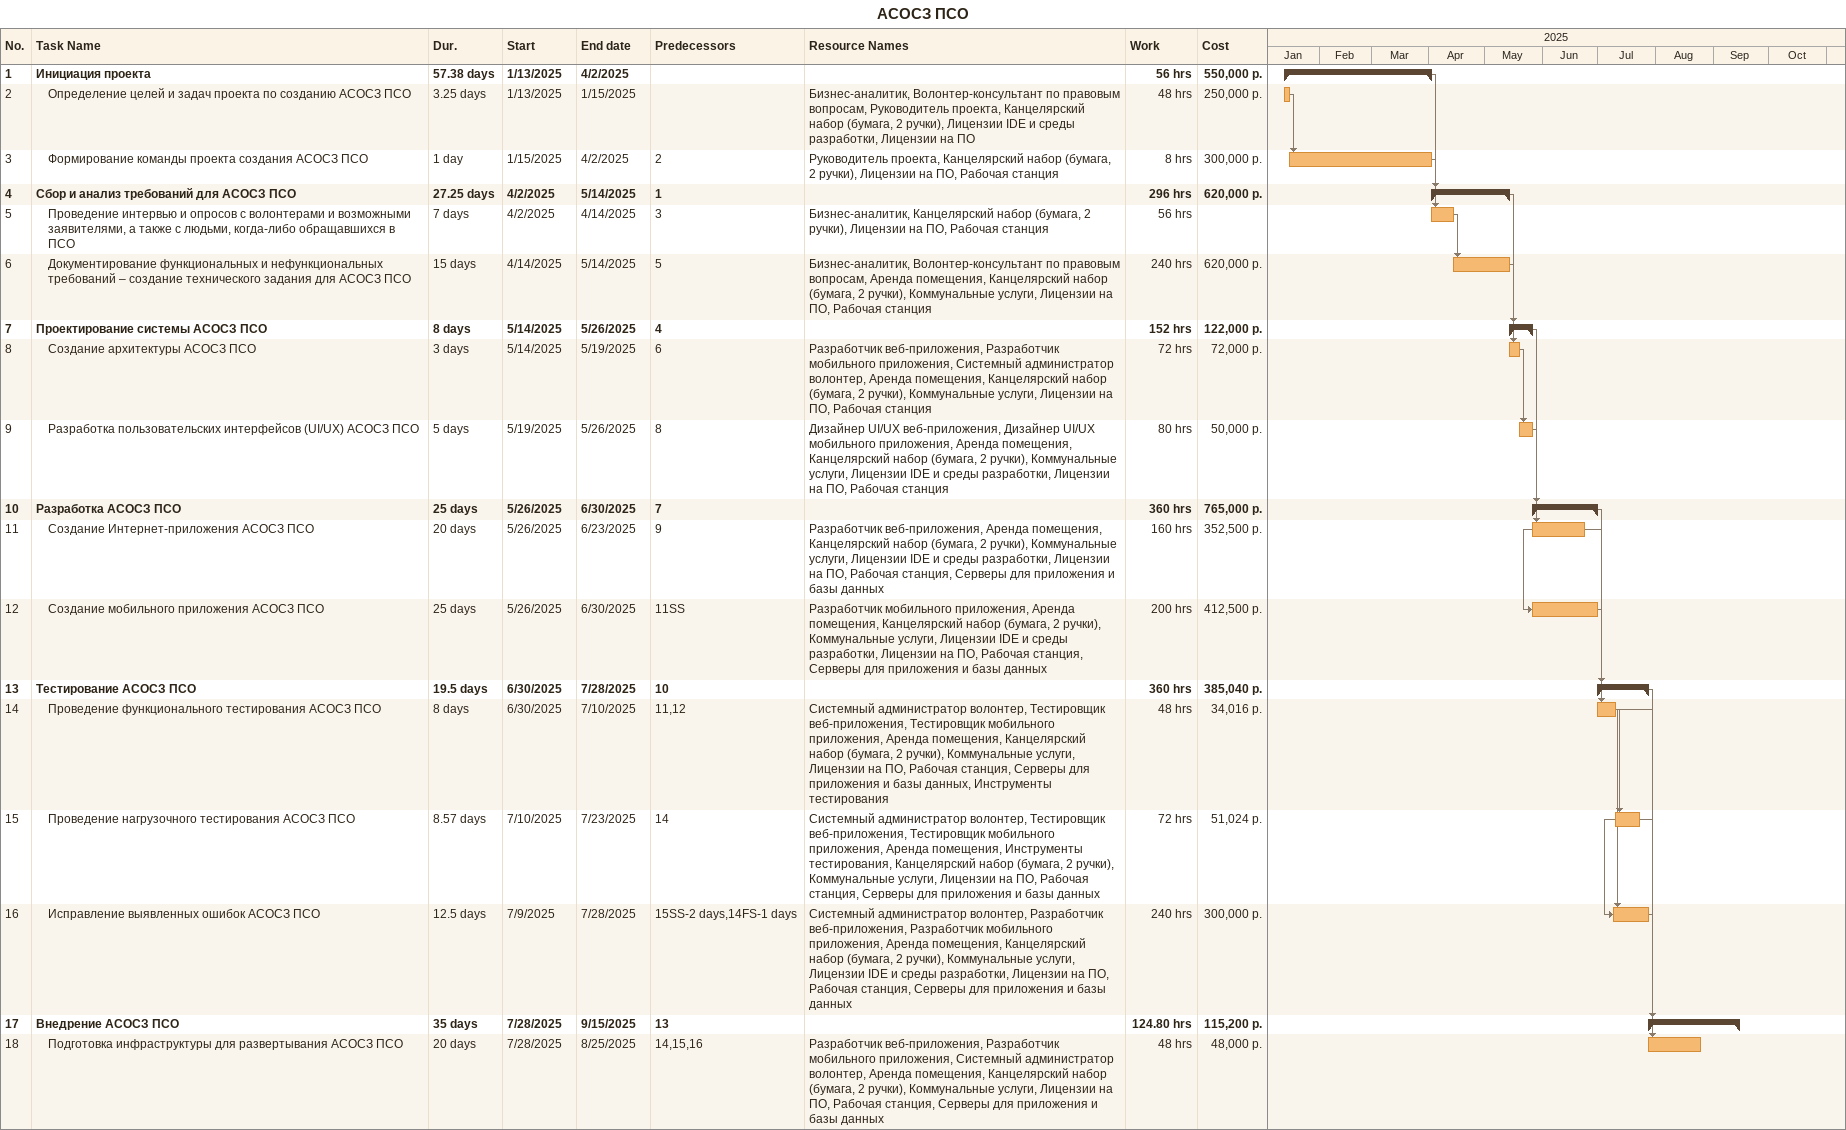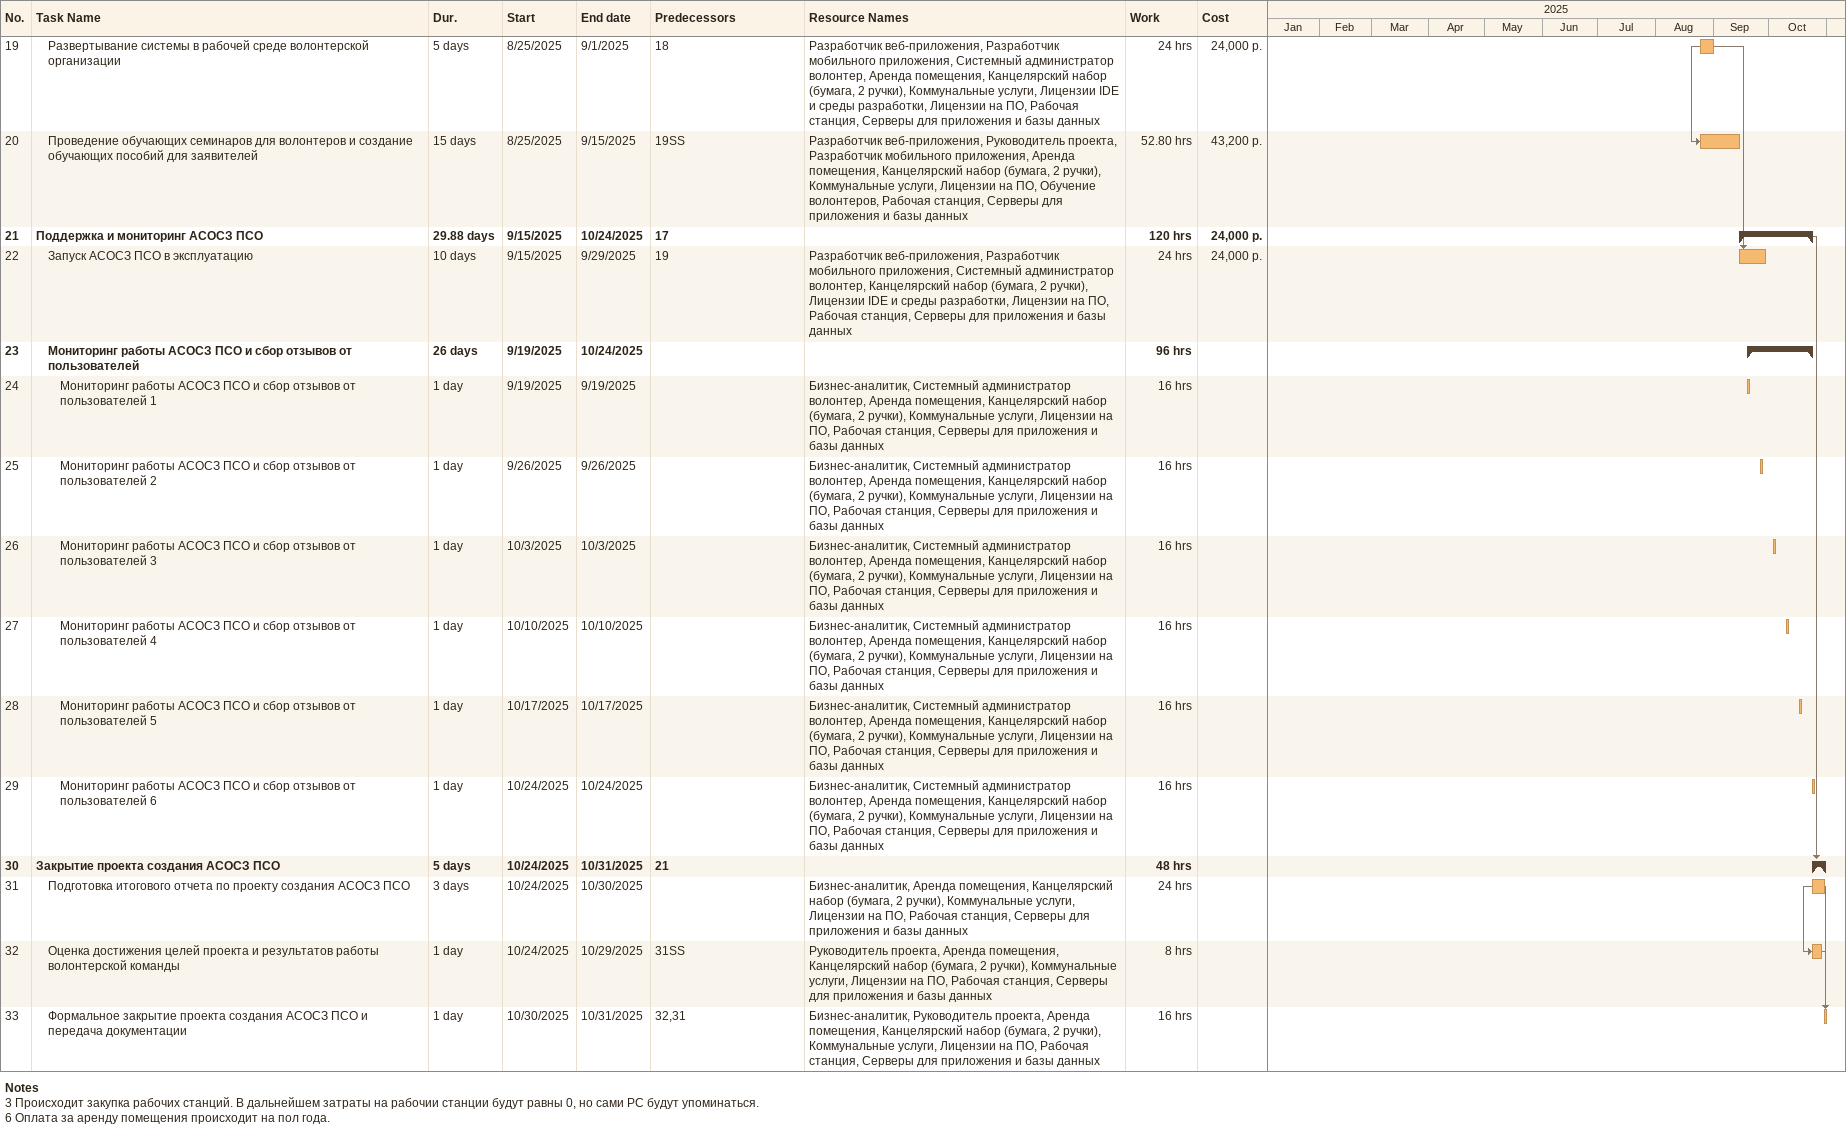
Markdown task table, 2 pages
АСОСЗ ПСО

| ID | Level | Task | Duration | Start | Finish | Predecessors | Resources | Work (h) | Cost (р.) |
|---|---|---|---|---|---|---|---|---|---|
| 1 | 1 | **Инициация проекта** | 57.38d | 2025-01-13 | 2025-04-02 |  |  | 56 | 550000 |
| 2 | 2 | Определение целей и задач проекта по созданию АСОСЗ ПСО | 3.25d | 2025-01-13 | 2025-01-15 |  | Бизнес-аналитик, Волонтер-консультант по правовым вопросам, Руководитель проекта, Канцелярский набор (бумага, 2 ручки), Лицензии IDE и среды разработки, Лицензии на ПО | 48 | 250000 |
| 3 | 2 | Формирование команды проекта создания АСОСЗ ПСО | 1d | 2025-01-15 | 2025-04-02 | 2 | Руководитель проекта, Канцелярский набор (бумага, 2 ручки), Лицензии на ПО, Рабочая станция | 8 | 300000 |
| 4 | 1 | **Сбор и анализ требований для АСОСЗ ПСО** | 27.25d | 2025-04-02 | 2025-05-14 | 1 |  | 296 | 620000 |
| 5 | 2 | Проведение интервью и опросов с волонтерами и возможными заявителями, а также с людьми, когда-либо обращавшихся в ПСО | 7d | 2025-04-02 | 2025-04-14 | 3 | Бизнес-аналитик, Канцелярский набор (бумага, 2 ручки), Лицензии на ПО, Рабочая станция | 56 |  |
| 6 | 2 | Документирование функциональных и нефункциональных требований – создание технического задания для АСОСЗ ПСО | 15d | 2025-04-14 | 2025-05-14 | 5 | Бизнес-аналитик, Волонтер-консультант по правовым вопросам, Аренда помещения, Канцелярский набор (бумага, 2 ручки), Коммунальные услуги, Лицензии на ПО, Рабочая станция | 240 | 620000 |
| 7 | 1 | **Проектирование системы АСОСЗ ПСО** | 8d | 2025-05-14 | 2025-05-26 | 4 |  | 152 | 122000 |
| 8 | 2 | Создание архитектуры АСОСЗ ПСО | 3d | 2025-05-14 | 2025-05-19 | 6 | Разработчик веб-приложения, Разработчик мобильного приложения, Системный администратор волонтер, Аренда помещения, Канцелярский набор (бумага, 2 ручки), Коммунальные услуги, Лицензии на ПО, Рабочая станция | 72 | 72000 |
| 9 | 2 | Разработка пользовательских интерфейсов (UI/UX) АСОСЗ ПСО | 5d | 2025-05-19 | 2025-05-26 | 8 | Дизайнер UI/UX веб-приложения, Дизайнер UI/UX мобильного приложения, Аренда помещения, Канцелярский набор (бумага, 2 ручки), Коммунальные услуги, Лицензии IDE и среды разработки, Лицензии на ПО, Рабочая станция | 80 | 50000 |
| 10 | 1 | **Разработка АСОСЗ ПСО** | 25d | 2025-05-26 | 2025-06-30 | 7 |  | 360 | 765000 |
| 11 | 2 | Создание Интернет-приложения АСОСЗ ПСО | 20d | 2025-05-26 | 2025-06-23 | 9 | Разработчик веб-приложения, Аренда помещения, Канцелярский набор (бумага, 2 ручки), Коммунальные услуги, Лицензии IDE и среды разработки, Лицензии на ПО, Рабочая станция, Серверы для приложения и базы данных | 160 | 352500 |
| 12 | 2 | Создание мобильного приложения АСОСЗ ПСО | 25d | 2025-05-26 | 2025-06-30 | 11SS | Разработчик мобильного приложения, Аренда помещения, Канцелярский набор (бумага, 2 ручки), Коммунальные услуги, Лицензии IDE и среды разработки, Лицензии на ПО, Рабочая станция, Серверы для приложения и базы данных | 200 | 412500 |
| 13 | 1 | **Тестирование АСОСЗ ПСО** | 19.5d | 2025-06-30 | 2025-07-28 | 10 |  | 360 | 385040 |
| 14 | 2 | Проведение функционального тестирования АСОСЗ ПСО | 8d | 2025-06-30 | 2025-07-10 | 11, 12 | Системный администратор волонтер, Тестировщик веб-приложения, Тестировщик мобильного приложения, Аренда помещения, Канцелярский набор (бумага, 2 ручки), Коммунальные услуги, Лицензии на ПО, Рабочая станция, Серверы для приложения и базы данных, Инструменты тестирования | 48 | 34016 |
| 15 | 2 | Проведение нагрузочного тестирования АСОСЗ ПСО | 8.57d | 2025-07-10 | 2025-07-23 | 14 | Системный администратор волонтер, Тестировщик веб-приложения, Тестировщик мобильного приложения, Аренда помещения, Инструменты тестирования, Канцелярский набор (бумага, 2 ручки), Коммунальные услуги, Лицензии на ПО, Рабочая станция, Серверы для приложения и базы данных | 72 | 51024 |
| 16 | 2 | Исправление выявленных ошибок АСОСЗ ПСО | 12.5d | 2025-07-09 | 2025-07-28 | 15SS-2d, 14FS-1d | Системный администратор волонтер, Разработчик веб-приложения, Разработчик мобильного приложения, Аренда помещения, Канцелярский набор (бумага, 2 ручки), Коммунальные услуги, Лицензии IDE и среды разработки, Лицензии на ПО, Рабочая станция, Серверы для приложения и базы данных | 240 | 300000 |
| 17 | 1 | **Внедрение АСОСЗ ПСО** | 35d | 2025-07-28 | 2025-09-15 | 13 |  | 124.80 | 115200 |
| 18 | 2 | Подготовка инфраструктуры для развертывания АСОСЗ ПСО | 20d | 2025-07-28 | 2025-08-25 | 14, 15, 16 | Разработчик веб-приложения, Разработчик мобильного приложения, Системный администратор волонтер, Аренда помещения, Канцелярский набор (бумага, 2 ручки), Коммунальные услуги, Лицензии на ПО, Рабочая станция, Серверы для приложения и базы данных | 48 | 48000 |
| 19 | 2 | Развертывание системы в рабочей среде волонтерской организации | 5d | 2025-08-25 | 2025-09-01 | 18 | Разработчик веб-приложения, Разработчик мобильного приложения, Системный администратор волонтер, Аренда помещения, Канцелярский набор (бумага, 2 ручки), Коммунальные услуги, Лицензии IDE и среды разработки, Лицензии на ПО, Рабочая станция, Серверы для приложения и базы данных | 24 | 24000 |
| 20 | 2 | Проведение обучающих семинаров для волонтеров и создание обучающих пособий для заявителей | 15d | 2025-08-25 | 2025-09-15 | 19SS | Разработчик веб-приложения, Руководитель проекта, Разработчик мобильного приложения, Аренда помещения, Канцелярский набор (бумага, 2 ручки), Коммунальные услуги, Лицензии на ПО, Обучение волонтеров, Рабочая станция, Серверы для приложения и базы данных | 52.80 | 43200 |
| 21 | 1 | **Поддержка и мониторинг АСОСЗ ПСО** | 29.88d | 2025-09-15 | 2025-10-24 | 17 |  | 120 | 24000 |
| 22 | 2 | Запуск АСОСЗ ПСО в эксплуатацию | 10d | 2025-09-15 | 2025-09-29 | 19 | Разработчик веб-приложения, Разработчик мобильного приложения, Системный администратор волонтер, Канцелярский набор (бумага, 2 ручки), Лицензии IDE и среды разработки, Лицензии на ПО, Рабочая станция, Серверы для приложения и базы данных | 24 | 24000 |
| 23 | 2 | **Мониторинг работы АСОСЗ ПСО и сбор отзывов от пользователей** | 26d | 2025-09-19 | 2025-10-24 |  |  | 96 |  |
| 24 | 3 | Мониторинг работы АСОСЗ ПСО и сбор отзывов от пользователей 1 | 1d | 2025-09-19 | 2025-09-19 |  | Бизнес-аналитик, Системный администратор волонтер, Аренда помещения, Канцелярский набор (бумага, 2 ручки), Коммунальные услуги, Лицензии на ПО, Рабочая станция, Серверы для приложения и базы данных | 16 |  |
| 25 | 3 | Мониторинг работы АСОСЗ ПСО и сбор отзывов от пользователей 2 | 1d | 2025-09-26 | 2025-09-26 |  | Бизнес-аналитик, Системный администратор волонтер, Аренда помещения, Канцелярский набор (бумага, 2 ручки), Коммунальные услуги, Лицензии на ПО, Рабочая станция, Серверы для приложения и базы данных | 16 |  |
| 26 | 3 | Мониторинг работы АСОСЗ ПСО и сбор отзывов от пользователей 3 | 1d | 2025-10-03 | 2025-10-03 |  | Бизнес-аналитик, Системный администратор волонтер, Аренда помещения, Канцелярский набор (бумага, 2 ручки), Коммунальные услуги, Лицензии на ПО, Рабочая станция, Серверы для приложения и базы данных | 16 |  |
| 27 | 3 | Мониторинг работы АСОСЗ ПСО и сбор отзывов от пользователей 4 | 1d | 2025-10-10 | 2025-10-10 |  | Бизнес-аналитик, Системный администратор волонтер, Аренда помещения, Канцелярский набор (бумага, 2 ручки), Коммунальные услуги, Лицензии на ПО, Рабочая станция, Серверы для приложения и базы данных | 16 |  |
| 28 | 3 | Мониторинг работы АСОСЗ ПСО и сбор отзывов от пользователей 5 | 1d | 2025-10-17 | 2025-10-17 |  | Бизнес-аналитик, Системный администратор волонтер, Аренда помещения, Канцелярский набор (бумага, 2 ручки), Коммунальные услуги, Лицензии на ПО, Рабочая станция, Серверы для приложения и базы данных | 16 |  |
| 29 | 3 | Мониторинг работы АСОСЗ ПСО и сбор отзывов от пользователей 6 | 1d | 2025-10-24 | 2025-10-24 |  | Бизнес-аналитик, Системный администратор волонтер, Аренда помещения, Канцелярский набор (бумага, 2 ручки), Коммунальные услуги, Лицензии на ПО, Рабочая станция, Серверы для приложения и базы данных | 16 |  |
| 30 | 1 | **Закрытие проекта создания АСОСЗ ПСО** | 5d | 2025-10-24 | 2025-10-31 | 21 |  | 48 |  |
| 31 | 2 | Подготовка итогового отчета по проекту создания АСОСЗ ПСО | 3d | 2025-10-24 | 2025-10-30 |  | Бизнес-аналитик, Аренда помещения, Канцелярский набор (бумага, 2 ручки), Коммунальные услуги, Лицензии на ПО, Рабочая станция, Серверы для приложения и базы данных | 24 |  |
| 32 | 2 | Оценка достижения целей проекта и результатов работы волонтерской команды | 1d | 2025-10-24 | 2025-10-29 | 31SS | Руководитель проекта, Аренда помещения, Канцелярский набор (бумага, 2 ручки), Коммунальные услуги, Лицензии на ПО, Рабочая станция, Серверы для приложения и базы данных | 8 |  |
| 33 | 2 | Формальное закрытие проекта создания АСОСЗ ПСО и передача документации | 1d | 2025-10-30 | 2025-10-31 | 32, 31 | Бизнес-аналитик, Руководитель проекта, Аренда помещения, Канцелярский набор (бумага, 2 ручки), Коммунальные услуги, Лицензии на ПО, Рабочая станция, Серверы для приложения и базы данных | 16 |  |

Notes
- 3: Происходит закупка рабочих станций. В дальнейшем затраты на рабочии станции будут равны 0, но сами РС будут упоминаться.
- 6: Оплата за аренду помещения происходит на пол года.
